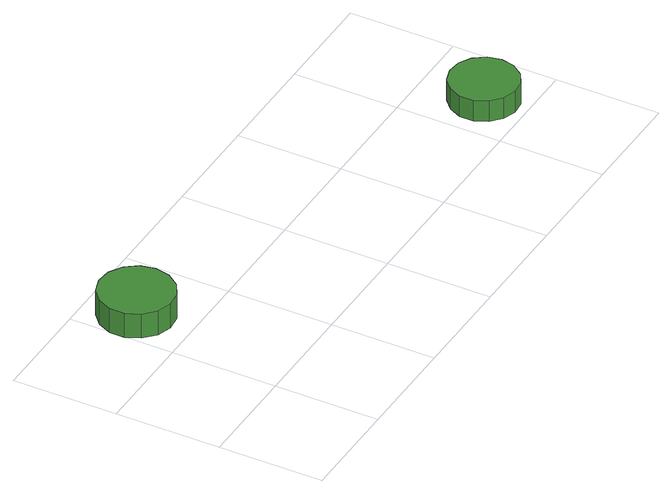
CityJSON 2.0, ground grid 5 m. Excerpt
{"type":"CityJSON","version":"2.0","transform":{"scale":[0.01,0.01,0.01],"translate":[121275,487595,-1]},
"CityObjects":{
"tree1":{"type":"SolitaryVegetationObject","attributes":{"function":"something"},"geometry":[{"type":"MultiSurface","lod":"1","boundaries":[[[0,1,2,3,4,5,6,7,8,9,10,11,12,13,14]],[[15,16,17,18,19,20,21,22,23,24,25,26,27,28,29]],[[0,29,28,1]],[[1,28,27,2]],[[2,27,26,3]],[[3,26,25,4]],[[4,25,24,5]],[[5,24,23,6]],[[6,23,22,7]],[[7,22,21,8]],[[8,21,20,9]],[[9,20,19,10]],[[10,19,18,11]],[[11,18,17,12]],[[12,17,16,13]],[[13,16,15,14]],[[14,15,29,0]]]}]},
"tree2":{"type":"SolitaryVegetationObject","attributes":{"function":"something"},"geometry":[{"type":"MultiSurface","lod":"1","boundaries":[[[30,31,32,33,34,35,36,37,38,39,40,41,42,43,44]],[[45,46,47,48,49,50,51,52,53,54,55,56,57,58,59]],[[30,59,58,31]],[[31,58,57,32]],[[32,57,56,33]],[[33,56,55,34]],[[34,55,54,35]],[[35,54,53,36]],[[36,53,52,37]],[[37,52,51,38]],[[38,51,50,39]],[[39,50,49,40]],[[40,49,48,41]],[[41,48,47,42]],[[42,47,46,43]],[[43,46,45,44]],[[44,45,59,30]]]}]}
},
"vertices":[
[347,770,189],[332,841,189],[289,900,189],[226,937,189],[154,944,189],[84,922,189],[30,873,189],[0,806,189],[0,733,189],[30,667,189],[84,618,189],[154,595,189],[226,603,189],[289,639,189],[332,699,189],[332,699,62],[289,639,62],[226,603,62],[154,595,62],[84,618,62],[30,667,62],[0,733,62],[0,806,62],[30,873,62],[84,922,62],[154,944,62],[226,937,62],[289,900,62],[332,841,62],[347,770,62],
[2384,200,177],[2370,264,177],[2331,318,177],[2274,351,177],[2208,358,177],[2145,338,177],[2096,293,177],[2069,233,177],[2069,166,177],[2096,106,177],[2145,62,177],[2208,41,177],[2274,48,177],[2331,81,177],[2370,135,177],[2370,135,67],[2331,81,67],[2274,48,67],[2208,41,67],[2145,62,67],[2096,106,67],[2069,166,67],[2069,233,67],[2096,293,67],[2145,338,67],[2208,358,67],[2274,351,67],[2331,318,67],[2370,264,67],[2384,200,67]
]}
